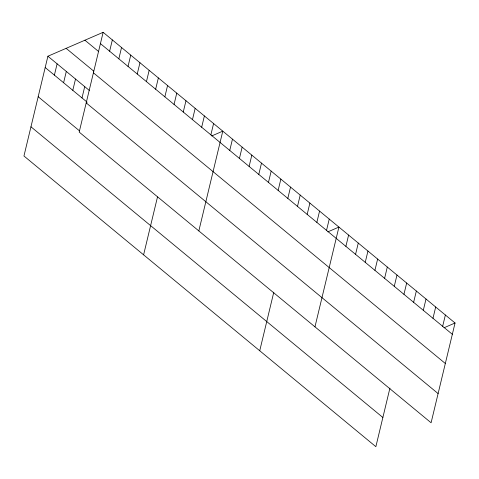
<?xml version="1.0" encoding="UTF-8"?>
<svg xmlns="http://www.w3.org/2000/svg" width="479" height="479" viewBox="0 0 479 479"><rect width="100%" height="100%" fill="white"/><g stroke="black" fill="none" stroke-linecap="round" stroke-linejoin="round"><path stroke-width="0.72" d="M103.141 32.315L79.185 132.09L431.094 422.771L455.05 323.002L103.141 32.315L47.906 56.229L23.95 155.998L375.859 446.685L389.918 388.122M54.396 75.125L57.109 63.827M63.599 82.729L66.312 71.431M72.802 90.333L75.514 79.035M82.005 97.932L84.717 86.633M109.631 51.217L112.343 39.919M118.834 58.821L121.546 47.523M128.037 66.419L130.749 55.121M137.239 74.023L139.952 62.725M146.448 81.628L149.161 70.329M155.651 89.232L158.363 77.933M164.854 96.83L167.566 85.531M174.057 104.434L176.769 93.136M143.598 254.834L157.489 196.989M183.259 112.038L185.972 100.74M192.462 119.636L195.175 108.338M201.671 127.24L204.383 115.942M210.874 134.844L213.586 123.546M198.833 230.92L222.789 131.15L211.724 135.94M229.752 150.442L232.465 139.144M239.434 158.435L242.146 147.137M249.11 166.429L251.822 155.13M258.786 174.422L261.498 163.123M268.462 182.415L271.174 171.117M278.143 190.408L280.856 179.11M287.819 198.402L290.531 187.103M259.732 350.76L273.79 292.196M297.495 206.395L300.207 195.097M307.177 214.388L309.889 203.09M316.853 222.388L319.565 211.089M326.528 230.381L329.241 219.083M314.966 326.846L338.916 227.076L327.852 231.866M345.886 246.368L348.598 235.069M355.562 254.361L358.274 243.063M365.238 262.354L367.95 251.056M374.919 270.348L377.632 259.049M384.595 278.341L387.307 267.043M394.271 286.334L396.983 275.036M403.953 294.328L406.665 283.029M413.628 302.321L416.341 291.022M423.304 310.314L426.017 299.016M432.98 318.313L435.692 307.015M442.662 326.307L445.374 315.008M443.985 327.792L455.05 323.002M100.428 43.613L452.338 334.3M84.909 40.206L98.716 51.612M66.132 48.337L93.74 71.143M93.417 72.808L445.326 363.495M47.906 56.229L89.322 90.435M45.194 67.527L87.184 102.213M86.196 102.895L438.105 393.576M38.182 96.722L79.598 130.935M30.961 126.803L382.871 417.49"/></g></svg>
